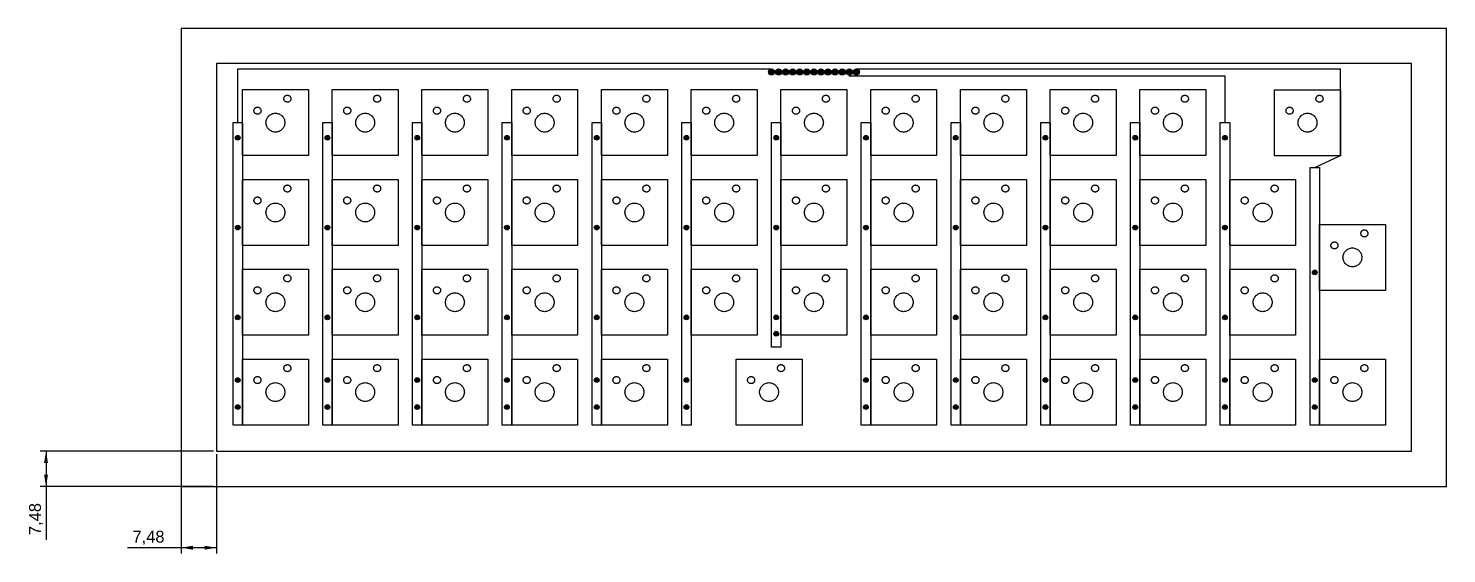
# Model space of a CAD drawing. Header units: millimetres. Extents: x -212 to 952, y -78 to 872.
# Drawn here: x 651 to 952.1, y -5.9 to 105.5 of the extents above; entities that cross this region are included whole.
import ezdxf

# ---------------------------------------------------------------- set-up
doc = ezdxf.new("R2010")
doc.units = ezdxf.units.MM
doc.linetypes.add('DASHED', pattern=[19.05, 12.7, -6.35])
doc.layers.add('PCB_2', color=6, linetype='Continuous', lineweight=25)
doc.layers.add('Top_Trail', color=171, linetype='Continuous', lineweight=25)
for name, color, linetype in [('PCB_Outline', 5, 'Continuous'), ('Plate_cutouts', 180, 'Continuous'), ('Plate_Outline', 5, 'Continuous'), ('SwitchHoles', 1, 'DASHED'), ('Top_Lines', 171, 'Continuous')]:
    doc.layers.add(name, color=color, linetype=linetype)
doc.styles.get("Standard").update_dxf_attribs({"font": 'arial.ttf'})
doc.dimstyles.new('ISO-25', dxfattribs={"dimtxt": 2.5, "dimasz": 2.5, "dimexe": 1.25, "dimexo": 0.625, "dimtad": 1, "dimtxsty": 'Standard', "dimcen": 2.5, "dimadec": 0, "dimazin": 0, "dimtfac": 1, "dimtmove": 0, "dimatfit": 3, "dimfxl": 1, "dimarcsym": 0})

# ---------------------------------------------------------------- blocks, each defined once
blk = doc.blocks.new('*D24')
at = {"layer": 'Defpoints', "color": 0}
for p in [(690.95, 15.82), (654.79, 8.34), (690.95, 8.34)]:
    blk.add_point(p, dxfattribs=at)
at = {"layer": 'PCB_2', "color": 0, "lineweight": -2}
for p, q in [((690.33, 15.82), (653.54, 15.82)), ((654.79, 15.82), (654.79, -3.02)), ((654.79, 13.32), (654.79, 10.84)), ((690.33, 8.34), (653.54, 8.34))]:
    blk.add_line(p, q, dxfattribs=at)
at = {"layer": 'PCB_2', "color": 0}
for points in [[(655.21, 13.32), (654.37, 13.32), (654.79, 15.82)], [(654.37, 10.84), (655.21, 10.84), (654.79, 8.34)]]:
    blk.add_solid(points, dxfattribs=at)
at = {"layer": 'PCB_2', "color": 0, "insert": (652.68, 1.41), "char_height": 2.5, "attachment_point": 5, "rotation": 90}
blk.add_mtext('7,48', dxfattribs=at)
blk = doc.blocks.new('*D25')
at = {"layer": 'Defpoints', "color": 0}
for p in [(683.48, 15.82), (690.95, 15.82), (683.48, -4.67)]:
    blk.add_point(p, dxfattribs=at)
at = {"layer": 'PCB_2', "color": 0, "lineweight": -2}
for p, q in [((683.48, 15.19), (683.48, -5.92)), ((690.95, 15.19), (690.95, -5.92)), ((690.95, -4.67), (672.11, -4.67)), ((688.45, -4.67), (685.98, -4.67))]:
    blk.add_line(p, q, dxfattribs=at)
at = {"layer": 'PCB_2', "color": 0}
for points in [[(685.98, -4.25), (685.98, -5.09), (683.48, -4.67)], [(688.45, -5.09), (688.45, -4.25), (690.95, -4.67)]]:
    blk.add_solid(points, dxfattribs=at)
at = {"layer": 'PCB_2', "color": 0, "insert": (676.54, -2.56), "char_height": 2.5, "attachment_point": 5}
blk.add_mtext('7,48', dxfattribs=at)

msp = doc.modelspace()

# ---------------------------------------------------------------- hatches: boundary and pattern name
at = {"layer": 'Top_Trail'}
h = msp.add_hatch(color=256, dxfattribs=at)
h.set_gradient(color1=(127, 127, 255), color2=(127, 127, 255))
edge = h.paths.add_edge_path()
edge.add_arc((808.779, 96.275), 0.65, 0, 360)
h = msp.add_hatch(color=256, dxfattribs=at)
h.set_gradient(color1=(127, 127, 255), color2=(127, 127, 255))
edge = h.paths.add_edge_path()
edge.add_arc((810.279, 96.275), 0.65, 0, 360)
h = msp.add_hatch(color=256, dxfattribs=at)
h.set_gradient(color1=(127, 127, 255), color2=(127, 127, 255))
edge = h.paths.add_edge_path()
edge.add_arc((811.779, 96.275), 0.65, 0, 360)
h = msp.add_hatch(color=256, dxfattribs=at)
h.set_gradient(color1=(127, 127, 255), color2=(127, 127, 255))
edge = h.paths.add_edge_path()
edge.add_arc((813.279, 96.275), 0.65, 0, 360)
h = msp.add_hatch(color=256, dxfattribs=at)
h.set_gradient(color1=(127, 127, 255), color2=(127, 127, 255))
edge = h.paths.add_edge_path()
edge.add_arc((814.779, 96.275), 0.65, 0, 360)
h = msp.add_hatch(color=256, dxfattribs=at)
h.set_gradient(color1=(127, 127, 255), color2=(127, 127, 255))
edge = h.paths.add_edge_path()
edge.add_arc((816.279, 96.275), 0.65, 0, 360)
h = msp.add_hatch(color=256, dxfattribs=at)
h.set_gradient(color1=(127, 127, 255), color2=(127, 127, 255))
edge = h.paths.add_edge_path()
edge.add_arc((817.779, 96.275), 0.65, 0, 360)
h = msp.add_hatch(color=256, dxfattribs=at)
h.set_gradient(color1=(127, 127, 255), color2=(127, 127, 255))
edge = h.paths.add_edge_path()
edge.add_arc((819.279, 96.275), 0.65, 0, 360)
h = msp.add_hatch(color=256, dxfattribs=at)
h.set_gradient(color1=(127, 127, 255), color2=(127, 127, 255))
edge = h.paths.add_edge_path()
edge.add_arc((820.779, 96.275), 0.65, 0, 360)
h = msp.add_hatch(color=256, dxfattribs=at)
h.set_gradient(color1=(127, 127, 255), color2=(127, 127, 255))
edge = h.paths.add_edge_path()
edge.add_arc((822.279, 96.275), 0.65, 0, 360)
h = msp.add_hatch(color=256, dxfattribs=at)
h.set_gradient(color1=(127, 127, 255), color2=(127, 127, 255))
edge = h.paths.add_edge_path()
edge.add_arc((823.779, 96.275), 0.65, 0, 360)
h = msp.add_hatch(color=256, dxfattribs=at)
h.set_gradient(color1=(127, 127, 255), color2=(127, 127, 255))
edge = h.paths.add_edge_path()
edge.add_arc((825.279, 96.275), 0.65, 0, 360)
h = msp.add_hatch(color=256, dxfattribs=at)
h.set_gradient(color1=(127, 127, 255), color2=(127, 127, 255))
edge = h.paths.add_edge_path()
edge.add_arc((826.779, 96.275), 0.65, 0, 360)
h = msp.add_hatch(color=256, dxfattribs=at)
h.set_gradient(color1=(255, 255, 255))
edge = h.paths.add_edge_path()
edge.add_arc((695.479, 82.297), 0.5, 0, 360)
h = msp.add_hatch(color=256, dxfattribs=at)
h.set_gradient(color1=(255, 255, 255))
edge = h.paths.add_edge_path()
edge.add_arc((714.529, 82.297), 0.5, 0, 360)
h = msp.add_hatch(color=256, dxfattribs=at)
h.set_gradient(color1=(255, 255, 255))
edge = h.paths.add_edge_path()
edge.add_arc((733.579, 82.297), 0.5, 0, 360)
h = msp.add_hatch(color=256, dxfattribs=at)
h.set_gradient(color1=(255, 255, 255))
edge = h.paths.add_edge_path()
edge.add_arc((752.629, 82.297), 0.5, 0, 360)
h = msp.add_hatch(color=256, dxfattribs=at)
h.set_gradient(color1=(255, 255, 255))
edge = h.paths.add_edge_path()
edge.add_arc((771.679, 82.297), 0.5, 0, 360)
h = msp.add_hatch(color=256, dxfattribs=at)
h.set_gradient(color1=(255, 255, 255))
edge = h.paths.add_edge_path()
edge.add_arc((790.729, 82.297), 0.5, 0, 360)
h = msp.add_hatch(color=256, dxfattribs=at)
h.set_gradient(color1=(255, 255, 255))
edge = h.paths.add_edge_path()
edge.add_arc((809.779, 82.297), 0.5, 0, 360)
h = msp.add_hatch(color=256, dxfattribs=at)
h.set_gradient(color1=(255, 255, 255))
edge = h.paths.add_edge_path()
edge.add_arc((828.829, 82.297), 0.5, 0, 360)
h = msp.add_hatch(color=256, dxfattribs=at)
h.set_gradient(color1=(255, 255, 255))
edge = h.paths.add_edge_path()
edge.add_arc((847.879, 82.297), 0.5, 0, 360)
h = msp.add_hatch(color=256, dxfattribs=at)
h.set_gradient(color1=(255, 255, 255))
edge = h.paths.add_edge_path()
edge.add_arc((866.929, 82.297), 0.5, 0, 360)
h = msp.add_hatch(color=256, dxfattribs=at)
h.set_gradient(color1=(255, 255, 255))
edge = h.paths.add_edge_path()
edge.add_arc((885.979, 82.297), 0.5, 0, 360)
h = msp.add_hatch(color=256, dxfattribs=at)
h.set_gradient(color1=(255, 255, 255))
edge = h.paths.add_edge_path()
edge.add_arc((905.029, 82.297), 0.5, 0, 360)
h = msp.add_hatch(color=256, dxfattribs=at)
h.set_gradient(color1=(255, 255, 255))
edge = h.paths.add_edge_path()
edge.add_arc((695.479, 63.247), 0.5, 0, 360)
h = msp.add_hatch(color=256, dxfattribs=at)
h.set_gradient(color1=(255, 255, 255))
edge = h.paths.add_edge_path()
edge.add_arc((714.529, 63.247), 0.5, 0, 360)
h = msp.add_hatch(color=256, dxfattribs=at)
h.set_gradient(color1=(255, 255, 255))
edge = h.paths.add_edge_path()
edge.add_arc((733.579, 63.247), 0.5, 0, 360)
h = msp.add_hatch(color=256, dxfattribs=at)
h.set_gradient(color1=(255, 255, 255))
edge = h.paths.add_edge_path()
edge.add_arc((752.629, 63.247), 0.5, 0, 360)
h = msp.add_hatch(color=256, dxfattribs=at)
h.set_gradient(color1=(255, 255, 255))
edge = h.paths.add_edge_path()
edge.add_arc((771.679, 63.247), 0.5, 0, 360)
h = msp.add_hatch(color=256, dxfattribs=at)
h.set_gradient(color1=(255, 255, 255))
edge = h.paths.add_edge_path()
edge.add_arc((790.729, 63.247), 0.5, 0, 360)
h = msp.add_hatch(color=256, dxfattribs=at)
h.set_gradient(color1=(255, 255, 255))
edge = h.paths.add_edge_path()
edge.add_arc((809.779, 63.247), 0.5, 0, 360)
h = msp.add_hatch(color=256, dxfattribs=at)
h.set_gradient(color1=(255, 255, 255))
edge = h.paths.add_edge_path()
edge.add_arc((828.829, 63.247), 0.5, 0, 360)
h = msp.add_hatch(color=256, dxfattribs=at)
h.set_gradient(color1=(255, 255, 255))
edge = h.paths.add_edge_path()
edge.add_arc((847.879, 63.247), 0.5, 0, 360)
h = msp.add_hatch(color=256, dxfattribs=at)
h.set_gradient(color1=(255, 255, 255))
edge = h.paths.add_edge_path()
edge.add_arc((866.929, 63.247), 0.5, 0, 360)
h = msp.add_hatch(color=256, dxfattribs=at)
h.set_gradient(color1=(255, 255, 255))
edge = h.paths.add_edge_path()
edge.add_arc((885.979, 63.247), 0.5, 0, 360)
h = msp.add_hatch(color=256, dxfattribs=at)
h.set_gradient(color1=(255, 255, 255))
edge = h.paths.add_edge_path()
edge.add_arc((905.029, 63.247), 0.5, 0, 360)
h = msp.add_hatch(color=256, dxfattribs=at)
h.set_gradient(color1=(255, 255, 255))
edge = h.paths.add_edge_path()
edge.add_arc((924.079, 53.744), 0.5, 0, 360)
h = msp.add_hatch(color=256, dxfattribs=at)
h.set_gradient(color1=(255, 255, 255))
edge = h.paths.add_edge_path()
edge.add_arc((695.479, 44.205), 0.5, 0, 360)
h = msp.add_hatch(color=256, dxfattribs=at)
h.set_gradient(color1=(255, 255, 255))
edge = h.paths.add_edge_path()
edge.add_arc((714.529, 44.205), 0.5, 0, 360)
h = msp.add_hatch(color=256, dxfattribs=at)
h.set_gradient(color1=(255, 255, 255))
edge = h.paths.add_edge_path()
edge.add_arc((733.579, 44.205), 0.5, 0, 360)
h = msp.add_hatch(color=256, dxfattribs=at)
h.set_gradient(color1=(255, 255, 255))
edge = h.paths.add_edge_path()
edge.add_arc((752.629, 44.205), 0.5, 0, 360)
h = msp.add_hatch(color=256, dxfattribs=at)
h.set_gradient(color1=(255, 255, 255))
edge = h.paths.add_edge_path()
edge.add_arc((771.679, 44.205), 0.5, 0, 360)
h = msp.add_hatch(color=256, dxfattribs=at)
h.set_gradient(color1=(255, 255, 255))
edge = h.paths.add_edge_path()
edge.add_arc((790.729, 44.205), 0.5, 0, 360)
h = msp.add_hatch(color=256, dxfattribs=at)
h.set_gradient(color1=(255, 255, 255))
edge = h.paths.add_edge_path()
edge.add_arc((809.779, 44.205), 0.5, 0, 360)
h = msp.add_hatch(color=256, dxfattribs=at)
h.set_gradient(color1=(255, 255, 255))
edge = h.paths.add_edge_path()
edge.add_arc((828.829, 44.205), 0.5, 0, 360)
h = msp.add_hatch(color=256, dxfattribs=at)
h.set_gradient(color1=(255, 255, 255))
edge = h.paths.add_edge_path()
edge.add_arc((847.879, 44.205), 0.5, 0, 360)
h = msp.add_hatch(color=256, dxfattribs=at)
h.set_gradient(color1=(255, 255, 255))
edge = h.paths.add_edge_path()
edge.add_arc((866.929, 44.205), 0.5, 0, 360)
h = msp.add_hatch(color=256, dxfattribs=at)
h.set_gradient(color1=(255, 255, 255))
edge = h.paths.add_edge_path()
edge.add_arc((885.979, 44.205), 0.5, 0, 360)
h = msp.add_hatch(color=256, dxfattribs=at)
h.set_gradient(color1=(255, 255, 255))
edge = h.paths.add_edge_path()
edge.add_arc((905.029, 44.205), 0.5, 0, 360)
h = msp.add_hatch(color=256, dxfattribs=at)
h.set_gradient(color1=(255, 255, 255))
edge = h.paths.add_edge_path()
edge.add_arc((809.779, 40.736), 0.5, 0, 360)
h = msp.add_hatch(color=256, dxfattribs=at)
h.set_gradient(color1=(255, 255, 255))
edge = h.paths.add_edge_path()
edge.add_arc((695.479, 30.885), 0.5, 0, 360)
h = msp.add_hatch(color=256, dxfattribs=at)
h.set_gradient(color1=(255, 255, 255))
edge = h.paths.add_edge_path()
edge.add_arc((714.529, 30.885), 0.5, 0, 360)
h = msp.add_hatch(color=256, dxfattribs=at)
h.set_gradient(color1=(255, 255, 255))
edge = h.paths.add_edge_path()
edge.add_arc((733.579, 30.885), 0.5, 0, 360)
h = msp.add_hatch(color=256, dxfattribs=at)
h.set_gradient(color1=(255, 255, 255))
edge = h.paths.add_edge_path()
edge.add_arc((752.629, 30.885), 0.5, 0, 360)
h = msp.add_hatch(color=256, dxfattribs=at)
h.set_gradient(color1=(255, 255, 255))
edge = h.paths.add_edge_path()
edge.add_arc((771.679, 30.885), 0.5, 0, 360)
h = msp.add_hatch(color=256, dxfattribs=at)
h.set_gradient(color1=(255, 255, 255))
edge = h.paths.add_edge_path()
edge.add_arc((790.729, 30.885), 0.5, 0, 360)
h = msp.add_hatch(color=256, dxfattribs=at)
h.set_gradient(color1=(255, 255, 255))
edge = h.paths.add_edge_path()
edge.add_arc((828.829, 30.885), 0.5, 0, 360)
h = msp.add_hatch(color=256, dxfattribs=at)
h.set_gradient(color1=(255, 255, 255))
edge = h.paths.add_edge_path()
edge.add_arc((847.879, 30.885), 0.5, 0, 360)
h = msp.add_hatch(color=256, dxfattribs=at)
h.set_gradient(color1=(255, 255, 255))
edge = h.paths.add_edge_path()
edge.add_arc((866.929, 30.885), 0.5, 0, 360)
h = msp.add_hatch(color=256, dxfattribs=at)
h.set_gradient(color1=(255, 255, 255))
edge = h.paths.add_edge_path()
edge.add_arc((885.979, 30.885), 0.5, 0, 360)
h = msp.add_hatch(color=256, dxfattribs=at)
h.set_gradient(color1=(255, 255, 255))
edge = h.paths.add_edge_path()
edge.add_arc((905.029, 30.885), 0.5, 0, 360)
h = msp.add_hatch(color=256, dxfattribs=at)
h.set_gradient(color1=(255, 255, 255))
edge = h.paths.add_edge_path()
edge.add_arc((924.079, 30.885), 0.5, 0, 360)
h = msp.add_hatch(color=256, dxfattribs=at)
h.set_gradient(color1=(255, 255, 255))
edge = h.paths.add_edge_path()
edge.add_arc((695.479, 25.147), 0.5, 0, 360)
h = msp.add_hatch(color=256, dxfattribs=at)
h.set_gradient(color1=(255, 255, 255))
edge = h.paths.add_edge_path()
edge.add_arc((714.529, 25.147), 0.5, 0, 360)
h = msp.add_hatch(color=256, dxfattribs=at)
h.set_gradient(color1=(255, 255, 255))
edge = h.paths.add_edge_path()
edge.add_arc((733.579, 25.147), 0.5, 0, 360)
h = msp.add_hatch(color=256, dxfattribs=at)
h.set_gradient(color1=(255, 255, 255))
edge = h.paths.add_edge_path()
edge.add_arc((752.629, 25.147), 0.5, 0, 360)
h = msp.add_hatch(color=256, dxfattribs=at)
h.set_gradient(color1=(255, 255, 255))
edge = h.paths.add_edge_path()
edge.add_arc((771.679, 25.147), 0.5, 0, 360)
h = msp.add_hatch(color=256, dxfattribs=at)
h.set_gradient(color1=(255, 255, 255))
edge = h.paths.add_edge_path()
edge.add_arc((790.729, 25.147), 0.5, 0, 360)
h = msp.add_hatch(color=256, dxfattribs=at)
h.set_gradient(color1=(255, 255, 255))
edge = h.paths.add_edge_path()
edge.add_arc((828.829, 25.147), 0.5, 0, 360)
h = msp.add_hatch(color=256, dxfattribs=at)
h.set_gradient(color1=(255, 255, 255))
edge = h.paths.add_edge_path()
edge.add_arc((847.879, 25.147), 0.5, 0, 360)
h = msp.add_hatch(color=256, dxfattribs=at)
h.set_gradient(color1=(255, 255, 255))
edge = h.paths.add_edge_path()
edge.add_arc((866.929, 25.147), 0.5, 0, 360)
h = msp.add_hatch(color=256, dxfattribs=at)
h.set_gradient(color1=(255, 255, 255))
edge = h.paths.add_edge_path()
edge.add_arc((885.979, 25.147), 0.5, 0, 360)
h = msp.add_hatch(color=256, dxfattribs=at)
h.set_gradient(color1=(255, 255, 255))
edge = h.paths.add_edge_path()
edge.add_arc((905.029, 25.147), 0.5, 0, 360)
h = msp.add_hatch(color=256, dxfattribs=at)
h.set_gradient(color1=(255, 255, 255))
edge = h.paths.add_edge_path()
edge.add_arc((924.079, 25.147), 0.5, 0, 360)

# ---------------------------------------------------------------- linework, layer by layer
at = {"layer": 'PCB_Outline'}
msp.add_lwpolyline([(690.954, 98.02), (690.954, 15.82), (944.604, 15.82), (944.604, 98.02)], close=True, dxfattribs=at)
at = {"layer": 'Plate_cutouts'}
for points in [[(696.479, 78.495), (696.479, 92.495), (710.479, 92.495), (710.479, 78.495)], [(715.529, 78.495), (715.529, 92.495), (729.529, 92.495), (729.529, 78.495)], [(734.579, 78.495), (734.579, 92.495), (748.579, 92.495), (748.579, 78.495)], [(753.629, 78.495), (753.629, 92.495), (767.629, 92.495), (767.629, 78.495)], [(772.679, 78.495), (772.679, 92.495), (786.679, 92.495), (786.679, 78.495)], [(791.729, 78.495), (791.729, 92.495), (805.729, 92.495), (805.729, 78.495)], [(810.779, 78.495), (810.779, 92.495), (824.779, 92.495), (824.779, 78.495)], [(829.829, 78.495), (829.829, 92.495), (843.829, 92.495), (843.829, 78.495)], [(848.879, 78.495), (848.879, 92.495), (862.879, 92.495), (862.879, 78.495)], [(867.929, 78.495), (867.929, 92.495), (881.929, 92.495), (881.929, 78.495)], [(886.979, 78.495), (886.979, 92.495), (900.979, 92.495), (900.979, 78.495)], [(915.554, 78.434), (915.554, 92.434), (929.554, 92.434), (929.554, 78.434)], [(696.479, 59.445), (696.479, 73.445), (710.479, 73.445), (710.479, 59.445)], [(715.529, 59.445), (715.529, 73.445), (729.529, 73.445), (729.529, 59.445)], [(734.579, 59.445), (734.579, 73.445), (748.579, 73.445), (748.579, 59.445)], [(753.629, 59.445), (753.629, 73.445), (767.629, 73.445), (767.629, 59.445)], [(772.679, 59.445), (772.679, 73.445), (786.679, 73.445), (786.679, 59.445)], [(791.729, 59.445), (791.729, 73.445), (805.729, 73.445), (805.729, 59.445)], [(810.779, 59.445), (810.779, 73.445), (824.779, 73.445), (824.779, 59.445)], [(829.829, 59.445), (829.829, 73.445), (843.829, 73.445), (843.829, 59.445)], [(848.879, 59.445), (848.879, 73.445), (862.879, 73.445), (862.879, 59.445)], [(867.929, 59.445), (867.929, 73.445), (881.929, 73.445), (881.929, 59.445)], [(886.979, 59.445), (886.979, 73.445), (900.979, 73.445), (900.979, 59.445)], [(906.029, 59.445), (906.029, 73.445), (920.029, 73.445), (920.029, 59.445)], [(925.079, 49.92), (925.079, 63.92), (939.079, 63.92), (939.079, 49.92)], [(696.479, 40.395), (696.479, 54.395), (710.479, 54.395), (710.479, 40.395)], [(715.529, 40.395), (715.529, 54.395), (729.529, 54.395), (729.529, 40.395)], [(734.579, 40.395), (734.579, 54.395), (748.579, 54.395), (748.579, 40.395)], [(753.629, 40.395), (753.629, 54.395), (767.629, 54.395), (767.629, 40.395)], [(772.679, 40.395), (772.679, 54.395), (786.679, 54.395), (786.679, 40.395)], [(791.729, 40.395), (791.729, 54.395), (805.729, 54.395), (805.729, 40.395)], [(810.779, 40.395), (810.779, 54.395), (824.779, 54.395), (824.779, 40.395)], [(829.829, 40.395), (829.829, 54.395), (843.829, 54.395), (843.829, 40.395)], [(848.879, 40.395), (848.879, 54.395), (862.879, 54.395), (862.879, 40.395)], [(867.929, 40.395), (867.929, 54.395), (881.929, 54.395), (881.929, 40.395)], [(886.979, 40.395), (886.979, 54.395), (900.979, 54.395), (900.979, 40.395)], [(906.029, 40.395), (906.029, 54.395), (920.029, 54.395), (920.029, 40.395)], [(696.479, 21.345), (696.479, 35.345), (710.479, 35.345), (710.479, 21.345)], [(715.529, 21.345), (715.529, 35.345), (729.529, 35.345), (729.529, 21.345)], [(734.579, 21.345), (734.579, 35.345), (748.579, 35.345), (748.579, 21.345)], [(753.629, 21.345), (753.629, 35.345), (767.629, 35.345), (767.629, 21.345)], [(772.679, 21.345), (772.679, 35.345), (786.679, 35.345), (786.679, 21.345)], [(801.254, 21.345), (801.254, 35.345), (815.254, 35.345), (815.254, 21.345)], [(829.829, 21.345), (829.829, 35.345), (843.829, 35.345), (843.829, 21.345)], [(848.879, 21.345), (848.879, 35.345), (862.879, 35.345), (862.879, 21.345)], [(867.929, 21.345), (867.929, 35.345), (881.929, 35.345), (881.929, 21.345)], [(886.979, 21.345), (886.979, 35.345), (900.979, 35.345), (900.979, 21.345)], [(906.029, 21.345), (906.029, 35.345), (920.029, 35.345), (920.029, 21.345)], [(925.079, 21.345), (925.079, 35.345), (939.079, 35.345), (939.079, 21.345)]]:
    msp.add_lwpolyline(points, close=True, dxfattribs=at)
at = {"layer": 'Plate_Outline'}
msp.add_lwpolyline([(683.479, 105.495), (683.479, 8.345), (952.079, 8.345), (952.079, 105.495)], close=True, dxfattribs=at)
at = {"layer": 'SwitchHoles'}
for centre, radius in [((706.019, 90.575), 0.75), ((725.069, 90.575), 0.75), ((744.119, 90.575), 0.75), ((763.169, 90.575), 0.75), ((782.219, 90.575), 0.75), ((801.269, 90.575), 0.75), ((820.319, 90.575), 0.75), ((839.369, 90.575), 0.75), ((858.419, 90.575), 0.75), ((877.469, 90.575), 0.75), ((896.519, 90.575), 0.75), ((925.094, 90.575), 0.75), ((699.669, 88.035), 0.75), ((703.479, 85.495), 2), ((718.719, 88.035), 0.75), ((722.529, 85.495), 2), ((737.769, 88.035), 0.75), ((741.579, 85.495), 2), ((756.819, 88.035), 0.75), ((760.629, 85.495), 2), ((775.869, 88.035), 0.75), ((779.679, 85.495), 2), ((794.919, 88.035), 0.75), ((798.729, 85.495), 2), ((813.969, 88.035), 0.75), ((817.779, 85.495), 2), ((833.019, 88.035), 0.75), ((836.829, 85.495), 2), ((852.069, 88.035), 0.75), ((855.879, 85.495), 2), ((871.119, 88.035), 0.75), ((874.929, 85.495), 2), ((890.169, 88.035), 0.75), ((893.979, 85.495), 2), ((918.744, 88.035), 0.75), ((922.554, 85.495), 2), ((706.019, 71.525), 0.75), ((725.069, 71.525), 0.75), ((744.119, 71.525), 0.75), ((763.169, 71.525), 0.75), ((782.219, 71.525), 0.75), ((801.269, 71.525), 0.75), ((820.319, 71.525), 0.75), ((839.369, 71.525), 0.75), ((858.419, 71.525), 0.75), ((877.469, 71.525), 0.75), ((896.519, 71.525), 0.75), ((915.569, 71.525), 0.75), ((699.669, 68.985), 0.75), ((718.719, 68.985), 0.75), ((737.769, 68.985), 0.75), ((756.819, 68.985), 0.75), ((775.869, 68.985), 0.75), ((794.919, 68.985), 0.75), ((813.969, 68.985), 0.75), ((833.019, 68.985), 0.75), ((852.069, 68.985), 0.75), ((871.119, 68.985), 0.75), ((890.169, 68.985), 0.75), ((909.219, 68.985), 0.75), ((703.479, 66.445), 2), ((722.529, 66.445), 2), ((741.579, 66.445), 2), ((760.629, 66.445), 2), ((779.679, 66.445), 2), ((798.729, 66.445), 2), ((817.779, 66.445), 2), ((836.829, 66.445), 2), ((855.879, 66.445), 2), ((874.929, 66.445), 2), ((893.979, 66.445), 2), ((913.029, 66.445), 2), ((928.269, 59.46), 0.75), ((934.619, 62), 0.75), ((932.079, 56.92), 2), ((706.019, 52.475), 0.75), ((725.069, 52.475), 0.75), ((744.119, 52.475), 0.75), ((763.169, 52.475), 0.75), ((782.219, 52.475), 0.75), ((801.269, 52.475), 0.75), ((820.319, 52.475), 0.75), ((839.369, 52.475), 0.75), ((858.419, 52.475), 0.75), ((877.469, 52.475), 0.75), ((896.519, 52.475), 0.75), ((915.569, 52.475), 0.75), ((699.669, 49.935), 0.75), ((703.479, 47.395), 2), ((718.719, 49.935), 0.75), ((722.529, 47.395), 2), ((737.769, 49.935), 0.75), ((741.579, 47.395), 2), ((756.819, 49.935), 0.75), ((760.629, 47.395), 2), ((775.869, 49.935), 0.75), ((779.679, 47.395), 2), ((794.919, 49.935), 0.75), ((798.729, 47.395), 2), ((813.969, 49.935), 0.75), ((817.779, 47.395), 2), ((833.019, 49.935), 0.75), ((836.829, 47.395), 2), ((852.069, 49.935), 0.75), ((855.879, 47.395), 2), ((871.119, 49.935), 0.75), ((874.929, 47.395), 2), ((890.169, 49.935), 0.75), ((893.979, 47.395), 2), ((909.219, 49.935), 0.75), ((913.029, 47.395), 2), ((706.019, 33.425), 0.75), ((725.069, 33.425), 0.75), ((744.119, 33.425), 0.75), ((763.169, 33.425), 0.75), ((782.219, 33.425), 0.75), ((810.794, 33.425), 0.75), ((839.369, 33.425), 0.75), ((858.419, 33.425), 0.75), ((877.469, 33.425), 0.75), ((896.519, 33.425), 0.75), ((915.569, 33.425), 0.75), ((934.619, 33.425), 0.75), ((699.669, 30.885), 0.75), ((703.479, 28.345), 2), ((718.719, 30.885), 0.75), ((722.529, 28.345), 2), ((737.769, 30.885), 0.75), ((741.579, 28.345), 2), ((756.819, 30.885), 0.75), ((760.629, 28.345), 2), ((775.869, 30.885), 0.75), ((779.679, 28.345), 2), ((804.444, 30.885), 0.75), ((808.254, 28.345), 2), ((833.019, 30.885), 0.75), ((836.829, 28.345), 2), ((852.069, 30.885), 0.75), ((855.879, 28.345), 2), ((871.119, 30.885), 0.75), ((874.929, 28.345), 2), ((890.169, 30.885), 0.75), ((893.979, 28.345), 2), ((909.219, 30.885), 0.75), ((913.029, 28.345), 2), ((928.269, 30.885), 0.75), ((932.079, 28.345), 2)]:
    msp.add_circle(centre, radius, dxfattribs=at)
at = {"layer": 'Top_Lines'}
for p, q in [((695.479, 85.495), (695.479, 96.925)), ((695.479, 96.925), (808.779, 96.925)), ((826.779, 96.925), (929.554, 96.925)), ((929.554, 78.495), (929.554, 96.925)), ((825.279, 95.425), (825.279, 95.625)), ((825.279, 95.425), (905.029, 95.425)), ((905.029, 95.425), (905.029, 85.495)), ((924.079, 75.97), (929.554, 78.495))]:
    msp.add_line(p, q, dxfattribs=at)
at = {"layer": 'Top_Trail'}
for points in [[(694.479, 21.345), (694.479, 85.495), (696.479, 85.495), (696.479, 21.345)], [(713.529, 21.345), (713.529, 85.495), (715.529, 85.495), (715.529, 21.345)], [(732.579, 21.345), (732.579, 85.495), (734.579, 85.495), (734.579, 21.345)], [(751.629, 21.345), (751.629, 85.495), (753.629, 85.495), (753.629, 21.345)], [(770.679, 21.345), (770.679, 85.495), (772.679, 85.495), (772.679, 21.345)], [(789.729, 21.345), (789.729, 85.495), (791.729, 85.495), (791.729, 21.345)], [(808.779, 37.87), (808.779, 85.495), (810.779, 85.495), (810.779, 37.87)], [(827.829, 21.345), (827.829, 85.495), (829.829, 85.495), (829.829, 21.345)], [(846.879, 21.345), (846.879, 85.495), (848.879, 85.495), (848.879, 21.345)], [(865.929, 21.345), (865.929, 85.495), (867.929, 85.495), (867.929, 21.345)], [(884.979, 21.345), (884.979, 85.495), (886.979, 85.495), (886.979, 21.345)], [(904.029, 21.345), (904.029, 85.495), (906.029, 85.495), (906.029, 21.345)], [(923.079, 21.345), (923.079, 75.97), (925.079, 75.97), (925.079, 21.345)]]:
    msp.add_lwpolyline(points, close=True, dxfattribs=at)
for centre, radius in [((808.779, 96.275), 0.65), ((808.779, 96.275), 0.5), ((810.279, 96.275), 0.65), ((810.279, 96.275), 0.5), ((811.779, 96.275), 0.65), ((811.779, 96.275), 0.5), ((813.279, 96.275), 0.65), ((813.279, 96.275), 0.5), ((814.779, 96.275), 0.65), ((814.779, 96.275), 0.5), ((816.279, 96.275), 0.65), ((816.279, 96.275), 0.5), ((817.779, 96.275), 0.65), ((817.779, 96.275), 0.5), ((819.279, 96.275), 0.65), ((819.279, 96.275), 0.5), ((820.779, 96.275), 0.65), ((820.779, 96.275), 0.5), ((822.279, 96.275), 0.65), ((822.279, 96.275), 0.5), ((823.779, 96.275), 0.65), ((823.779, 96.275), 0.5), ((825.279, 96.275), 0.65), ((825.279, 96.275), 0.5), ((826.779, 96.275), 0.65), ((826.779, 96.275), 0.5), ((695.479, 82.297), 0.5), ((714.529, 82.297), 0.5), ((733.579, 82.297), 0.5), ((752.629, 82.297), 0.5), ((771.679, 82.297), 0.5), ((790.729, 82.297), 0.5), ((809.779, 82.297), 0.5), ((828.829, 82.297), 0.5), ((847.879, 82.297), 0.5), ((866.929, 82.297), 0.5), ((885.979, 82.297), 0.5), ((905.029, 82.297), 0.5), ((695.479, 63.247), 0.5), ((714.529, 63.247), 0.5), ((733.579, 63.247), 0.5), ((752.629, 63.247), 0.5), ((771.679, 63.247), 0.5), ((790.729, 63.247), 0.5), ((809.779, 63.247), 0.5), ((828.829, 63.247), 0.5), ((847.879, 63.247), 0.5), ((866.929, 63.247), 0.5), ((885.979, 63.247), 0.5), ((905.029, 63.247), 0.5), ((924.079, 53.744), 0.5), ((695.479, 44.197), 0.5), ((714.529, 44.197), 0.5), ((733.579, 44.197), 0.5), ((752.629, 44.197), 0.5), ((771.679, 44.197), 0.5), ((790.729, 44.197), 0.5), ((809.779, 44.197), 0.5), ((828.829, 44.197), 0.5), ((847.879, 44.197), 0.5), ((866.929, 44.197), 0.5), ((885.979, 44.197), 0.5), ((905.029, 44.197), 0.5), ((809.779, 40.736), 0.5), ((695.479, 30.885), 0.5), ((714.529, 30.885), 0.5), ((733.579, 30.885), 0.5), ((752.629, 30.885), 0.5), ((771.679, 30.885), 0.5), ((790.729, 30.885), 0.5), ((828.829, 30.885), 0.5), ((847.879, 30.885), 0.5), ((866.929, 30.885), 0.5), ((885.979, 30.885), 0.5), ((905.029, 30.885), 0.5), ((924.079, 30.885), 0.5), ((695.479, 25.147), 0.5), ((714.529, 25.147), 0.5), ((733.579, 25.147), 0.5), ((752.629, 25.147), 0.5), ((771.679, 25.147), 0.5), ((790.729, 25.147), 0.5), ((828.829, 25.147), 0.5), ((847.879, 25.147), 0.5), ((866.929, 25.147), 0.5), ((885.979, 25.147), 0.5), ((905.029, 25.147), 0.5), ((924.079, 25.147), 0.5)]:
    msp.add_circle(centre, radius, dxfattribs=at)

# ---------------------------------------------------------------- dimensions: what is measured, and where the dimension line sits
at = {"layer": 'PCB_2'}
dim = msp.add_linear_dim(base=(654.790931305, 8.344611809), p1=(690.954148122, 15.819611809), p2=(690.954148122, 8.344611809), angle=90, dimstyle='ISO-25', override={"dimlfac": 1}, dxfattribs=at)
dim.commit()
dim.dimension.update_dxf_attribs({"geometry": '*D24', "text_midpoint": (652.681556305, 1.410087999)})
dim = msp.add_linear_dim(base=(683.479148122, -4.670913821), p1=(690.954148122, 15.819611809), p2=(683.479148122, 15.819611809), dimstyle='ISO-25', override={"dimlfac": 1}, dxfattribs=at)
dim.commit()
dim.dimension.update_dxf_attribs({"geometry": '*D25', "text_midpoint": (676.544624312, -2.561538821)})

doc.saveas('drawing.dxf')
